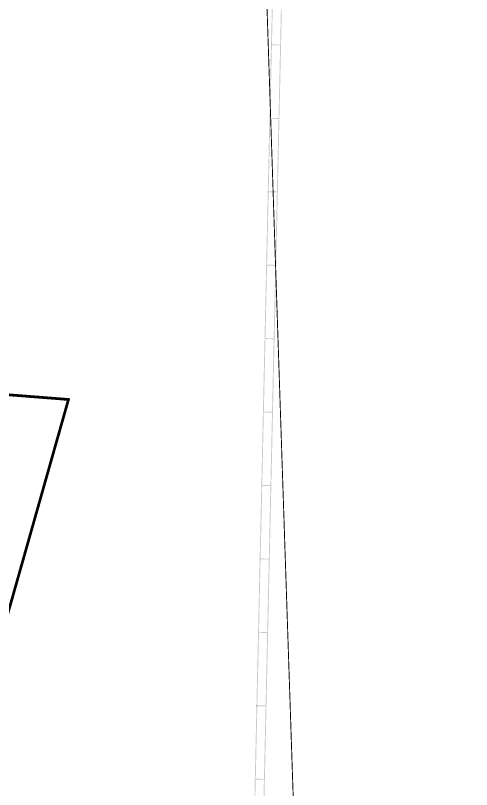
# Model space of a CAD drawing. Header units: metres. Extents: x 629572 to 645168, y 4785785 to 4790166.
# Drawn here: x 633729 to 633779.1, y 4788171.6 to 4788256.5 of the extents above; entities that cross this region are included whole.
import ezdxf

# ---------------------------------------------------------------- set-up
doc = ezdxf.new("R2010")
doc.units = ezdxf.units.M
doc.linetypes.add('Сплошная_0_50', pattern=[0])
for name, color, linetype in [('каб.TNS+', 7, 'CONTINUOUS'), ('красная линия', 7, 'CONTINUOUS'), ('Ограды каменные и жб (H более 1м) - по краю', 7, 'CONTINUOUS')]:
    doc.layers.add(name, color=color, linetype=linetype)
doc.styles.get("Standard").update_dxf_attribs({"font": 'isocpeui.ttf'})
doc.linetypes.add('TELEFON', pattern='A,8,["o",Standard,S=1,R=0,X=-4.33,Y=-0.34],-2', length=10)

msp = doc.modelspace()

# ---------------------------------------------------------------- hatches: boundary and pattern name
at = {"layer": 'Ограды каменные и жб (H более 1м) - по краю'}
for points in [[(633757.196, 4788259.146), (633757.133, 4788256.29), (633757.066, 4788253.262), (633757.065, 4788253.212), (633757.115, 4788253.211), (633758.114, 4788253.189), (633758.164, 4788253.188), (633758.166, 4788253.238), (633758.116, 4788253.239), (633758.166, 4788253.238), (633758.232, 4788256.266), (633758.295, 4788259.121), (633758.342, 4788261.236), (633758.242, 4788261.238), (633758.195, 4788259.124), (633758.132, 4788256.268), (633758.067, 4788253.29), (633757.167, 4788253.31), (633757.233, 4788256.288), (633757.296, 4788259.143), (633757.342, 4788261.258), (633757.242, 4788261.26)], [(633757.018, 4788251.098), (633756.955, 4788248.242), (633756.888, 4788245.214), (633756.887, 4788245.164), (633756.937, 4788245.163), (633757.937, 4788245.141), (633757.987, 4788245.14), (633757.988, 4788245.19), (633757.938, 4788245.191), (633757.988, 4788245.19), (633758.055, 4788248.218), (633758.118, 4788251.073), (633758.164, 4788253.188), (633758.064, 4788253.19), (633758.018, 4788251.076), (633757.955, 4788248.22), (633757.889, 4788245.242), (633756.989, 4788245.262), (633757.055, 4788248.24), (633757.118, 4788251.095), (633757.165, 4788253.21), (633757.065, 4788253.212)], [(633756.841, 4788243.05), (633756.778, 4788240.194), (633756.711, 4788237.166), (633756.71, 4788237.116), (633756.76, 4788237.115), (633757.759, 4788237.093), (633757.809, 4788237.092), (633757.811, 4788237.142), (633757.761, 4788237.143), (633757.811, 4788237.142), (633757.877, 4788240.17), (633757.94, 4788243.025), (633757.987, 4788245.14), (633757.887, 4788245.142), (633757.84, 4788243.027), (633757.777, 4788240.172), (633757.712, 4788237.194), (633756.812, 4788237.214), (633756.878, 4788240.192), (633756.941, 4788243.047), (633756.987, 4788245.162), (633756.887, 4788245.164)], [(633756.663, 4788235.002), (633756.6, 4788232.146), (633756.533, 4788229.118), (633756.532, 4788229.068), (633756.582, 4788229.067), (633757.582, 4788229.045), (633757.632, 4788229.044), (633757.633, 4788229.094), (633757.583, 4788229.095), (633757.633, 4788229.094), (633757.7, 4788232.122), (633757.763, 4788234.977), (633757.809, 4788237.092), (633757.709, 4788237.094), (633757.663, 4788234.979), (633757.6, 4788232.124), (633757.534, 4788229.146), (633756.634, 4788229.166), (633756.7, 4788232.144), (633756.763, 4788234.999), (633756.81, 4788237.114), (633756.71, 4788237.116)], [(633756.486, 4788226.953), (633756.423, 4788224.098), (633756.356, 4788221.07), (633756.355, 4788221.02), (633756.405, 4788221.019), (633757.404, 4788220.997), (633757.454, 4788220.996), (633757.456, 4788221.046), (633757.406, 4788221.047), (633757.456, 4788221.046), (633757.522, 4788224.074), (633757.585, 4788226.929), (633757.632, 4788229.044), (633757.532, 4788229.046), (633757.485, 4788226.931), (633757.422, 4788224.076), (633757.357, 4788221.098), (633756.457, 4788221.118), (633756.523, 4788224.096), (633756.586, 4788226.951), (633756.632, 4788229.066), (633756.532, 4788229.068)], [(633756.308, 4788218.905), (633756.245, 4788216.05), (633756.178, 4788213.022), (633756.177, 4788212.972), (633756.227, 4788212.971), (633757.227, 4788212.949), (633757.277, 4788212.948), (633757.278, 4788212.998), (633757.228, 4788212.999), (633757.278, 4788212.998), (633757.345, 4788216.026), (633757.408, 4788218.881), (633757.454, 4788220.996), (633757.354, 4788220.998), (633757.308, 4788218.883), (633757.245, 4788216.028), (633757.179, 4788213.05), (633756.279, 4788213.07), (633756.345, 4788216.048), (633756.408, 4788218.903), (633756.455, 4788221.018), (633756.355, 4788221.02)], [(633756.131, 4788210.857), (633756.068, 4788208.002), (633756.001, 4788204.974), (633756, 4788204.924), (633756.05, 4788204.923), (633757.049, 4788204.901), (633757.099, 4788204.9), (633757.1, 4788204.95), (633757.05, 4788204.951), (633757.1, 4788204.95), (633757.167, 4788207.978), (633757.23, 4788210.833), (633757.277, 4788212.948), (633757.177, 4788212.95), (633757.13, 4788210.835), (633757.067, 4788207.98), (633757.002, 4788205.002), (633756.102, 4788205.022), (633756.168, 4788208), (633756.231, 4788210.855), (633756.277, 4788212.97), (633756.177, 4788212.972)], [(633755.953, 4788202.809), (633755.89, 4788199.954), (633755.823, 4788196.926), (633755.873, 4788196.925), (633755.872, 4788196.875), (633756.872, 4788196.853), (633756.922, 4788196.852), (633756.923, 4788196.902), (633756.873, 4788196.903), (633756.923, 4788196.902), (633756.99, 4788199.93), (633757.053, 4788202.785), (633757.099, 4788204.9), (633756.999, 4788204.902), (633756.953, 4788202.787), (633756.89, 4788199.932), (633756.824, 4788196.954), (633755.924, 4788196.974), (633755.99, 4788199.952), (633756.053, 4788202.807), (633756.1, 4788204.922), (633756, 4788204.924)], [(633755.775, 4788194.761), (633755.713, 4788191.906), (633755.646, 4788188.878), (633755.645, 4788188.828), (633755.695, 4788188.827), (633755.696, 4788188.877), (633755.695, 4788188.827), (633756.694, 4788188.805), (633756.744, 4788188.804), (633756.745, 4788188.854), (633756.695, 4788188.855), (633756.745, 4788188.854), (633756.812, 4788191.882), (633756.875, 4788194.737), (633756.922, 4788196.852), (633756.822, 4788196.854), (633756.775, 4788194.739), (633756.712, 4788191.884), (633756.647, 4788188.906), (633755.747, 4788188.926), (633755.812, 4788191.904), (633755.875, 4788194.759), (633755.922, 4788196.874), (633755.822, 4788196.876)], [(633755.872, 4788196.875), (633755.873, 4788196.925), (633755.823, 4788196.926), (633755.822, 4788196.876)], [(633755.598, 4788186.713), (633755.535, 4788183.858), (633755.468, 4788180.83), (633755.518, 4788180.829), (633755.517, 4788180.779), (633756.517, 4788180.757), (633756.518, 4788180.807), (633756.517, 4788180.757), (633756.567, 4788180.755), (633756.568, 4788180.805), (633756.635, 4788183.834), (633756.698, 4788186.689), (633756.744, 4788188.804), (633756.644, 4788188.806), (633756.598, 4788186.691), (633756.535, 4788183.836), (633756.469, 4788180.858), (633755.569, 4788180.878), (633755.635, 4788183.856), (633755.698, 4788186.711), (633755.745, 4788188.826), (633755.645, 4788188.828)], [(633755.42, 4788178.665), (633755.357, 4788175.81), (633755.291, 4788172.782), (633755.29, 4788172.732), (633755.34, 4788172.731), (633755.341, 4788172.781), (633755.34, 4788172.731), (633756.339, 4788172.709), (633756.34, 4788172.759), (633756.339, 4788172.709), (633756.389, 4788172.707), (633756.39, 4788172.757), (633756.457, 4788175.786), (633756.52, 4788178.641), (633756.567, 4788180.755), (633756.467, 4788180.758), (633756.42, 4788178.643), (633756.357, 4788175.788), (633756.292, 4788172.81), (633755.392, 4788172.829), (633755.457, 4788175.808), (633755.52, 4788178.663), (633755.567, 4788180.778), (633755.467, 4788180.78)], [(633755.517, 4788180.779), (633755.518, 4788180.829), (633755.468, 4788180.83), (633755.467, 4788180.78)], [(633755.243, 4788170.617), (633755.18, 4788167.762), (633755.113, 4788164.734), (633755.112, 4788164.684), (633755.162, 4788164.683), (633755.163, 4788164.733), (633755.162, 4788164.683), (633756.162, 4788164.66), (633756.163, 4788164.71), (633756.162, 4788164.66), (633756.212, 4788164.659), (633756.213, 4788164.709), (633756.28, 4788167.738), (633756.343, 4788170.593), (633756.389, 4788172.707), (633756.289, 4788172.71), (633756.243, 4788170.595), (633756.18, 4788167.74), (633756.114, 4788164.762), (633755.214, 4788164.781), (633755.28, 4788167.76), (633755.343, 4788170.615), (633755.39, 4788172.729), (633755.29, 4788172.732)]]:
    msp.add_hatch(color=7, dxfattribs=at).paths.add_polyline_path(points)

# ---------------------------------------------------------------- linework, layer by layer
at = {"layer": 'каб.TNS+', "color": 6, "linetype": 'TELEFON', "lineweight": 13, "const_width": 0.1, "flags": 128}
msp.add_lwpolyline([(633685.008, 4787956.891), (633761.973, 4788096.26), (633755.989, 4788276.514), (633719.882, 4788311.16), (633705.81, 4788334.102), (633655.927, 4788348.623), (633615.63, 4788354.135), (633511.244, 4788372.095), (633419.041, 4788390.683), (633418.872, 4788392.76), (633425.383, 4788434.192), (633384.162, 4788439.233), (633384.001, 4788450.562), (633319.769, 4788459.838)], dxfattribs=at)
at = {"layer": 'красная линия', "color": 1, "linetype": 'Сплошная_0_50', "lineweight": 0, "true_color": 0xff0000, "const_width": 0.3, "elevation": 794.579, "flags": 128}
msp.add_lwpolyline([(635320.137, 4788059.506), (634985.355, 4788102.587), (634940.044, 4788116.908), (634898.849, 4788132.114), (634827.353, 4788142.613), (634829.041, 4788150.889), (634803.75, 4788153.197), (634741.75, 4788165.398), (634643.038, 4788172.889), (634637.145, 4788183.115), (634482.541, 4788213.707), (634442.553, 4788220.511), (634430.34, 4788211.192), (634409.151, 4788208.211), (634377.252, 4788213.601), (634364.752, 4788234.811), (634327.948, 4788241.586), (634037.251, 4788125.906), (633755.75, 4787960.189), (633740.048, 4787969.79), (633706.25, 4787916.702), (633678.555, 4787933.292), (633731.66, 4788017.386), (633754.949, 4788053.689), (633734.646, 4788065.299), (633749.642, 4788090.416), (633730.852, 4788097.487), (633705.25, 4788109.889), (633734.851, 4788214.392), (633702.738, 4788216.909), (633716.652, 4788255.713), (633682.838, 4788267.798), (633706.754, 4788323.81), (633460.25, 4788373.303), (633402.451, 4788382.295), (633380.345, 4788382.293), (633352.451, 4788386.192), (633331.041, 4788408.309), (633256.053, 4788419.898), (633167.836, 4788431.414), (633120.156, 4788439.093), (633026.641, 4788457.114), (632680.743, 4788510.71), (632641.247, 4788516.793)], dxfattribs=at)

doc.saveas('drawing.dxf')
